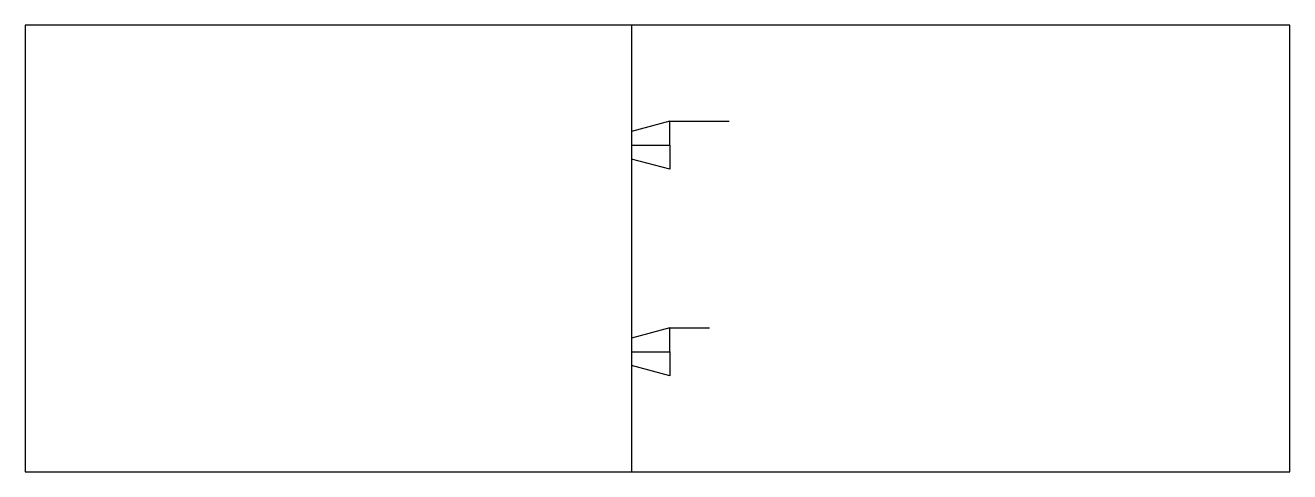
# Model space of a CAD drawing. Header units: millimetres. Extents: x -763 to -499, y 19 to 112.
import ezdxf

# ---------------------------------------------------------------- set-up
doc = ezdxf.new("R2010")
doc.units = ezdxf.units.MM
doc.layers.get('0').update_dxf_attribs({"linetype": 'CONTINUOUS'})

msp = doc.modelspace()

# ---------------------------------------------------------------- linework, layer by layer
for p, q in [((-636.2, 111.66), (-636.2, 18.66)), ((-628.2, 91.66), (-636.2, 89.51)), ((-628.2, 86.66), (-628.2, 91.66)), ((-628.2, 91.66), (-615.85, 91.66)), ((-636.2, 86.66), (-628.2, 86.66)), ((-628.2, 86.66), (-628.2, 81.66)), ((-628.2, 81.66), (-636.2, 83.8)), ((-628.2, 48.66), (-636.2, 46.51)), ((-628.2, 43.66), (-628.2, 48.66)), ((-628.2, 48.66), (-619.92, 48.66)), ((-636.2, 43.66), (-628.2, 43.66)), ((-628.2, 43.66), (-628.2, 38.66)), ((-628.2, 38.66), (-636.2, 40.8))]:
    msp.add_line(p, q)
msp.add_lwpolyline([(-762.7, 18.66), (-498.9, 18.66), (-498.9, 111.66), (-762.7, 111.66)], close=True)

doc.saveas('drawing.dxf')
